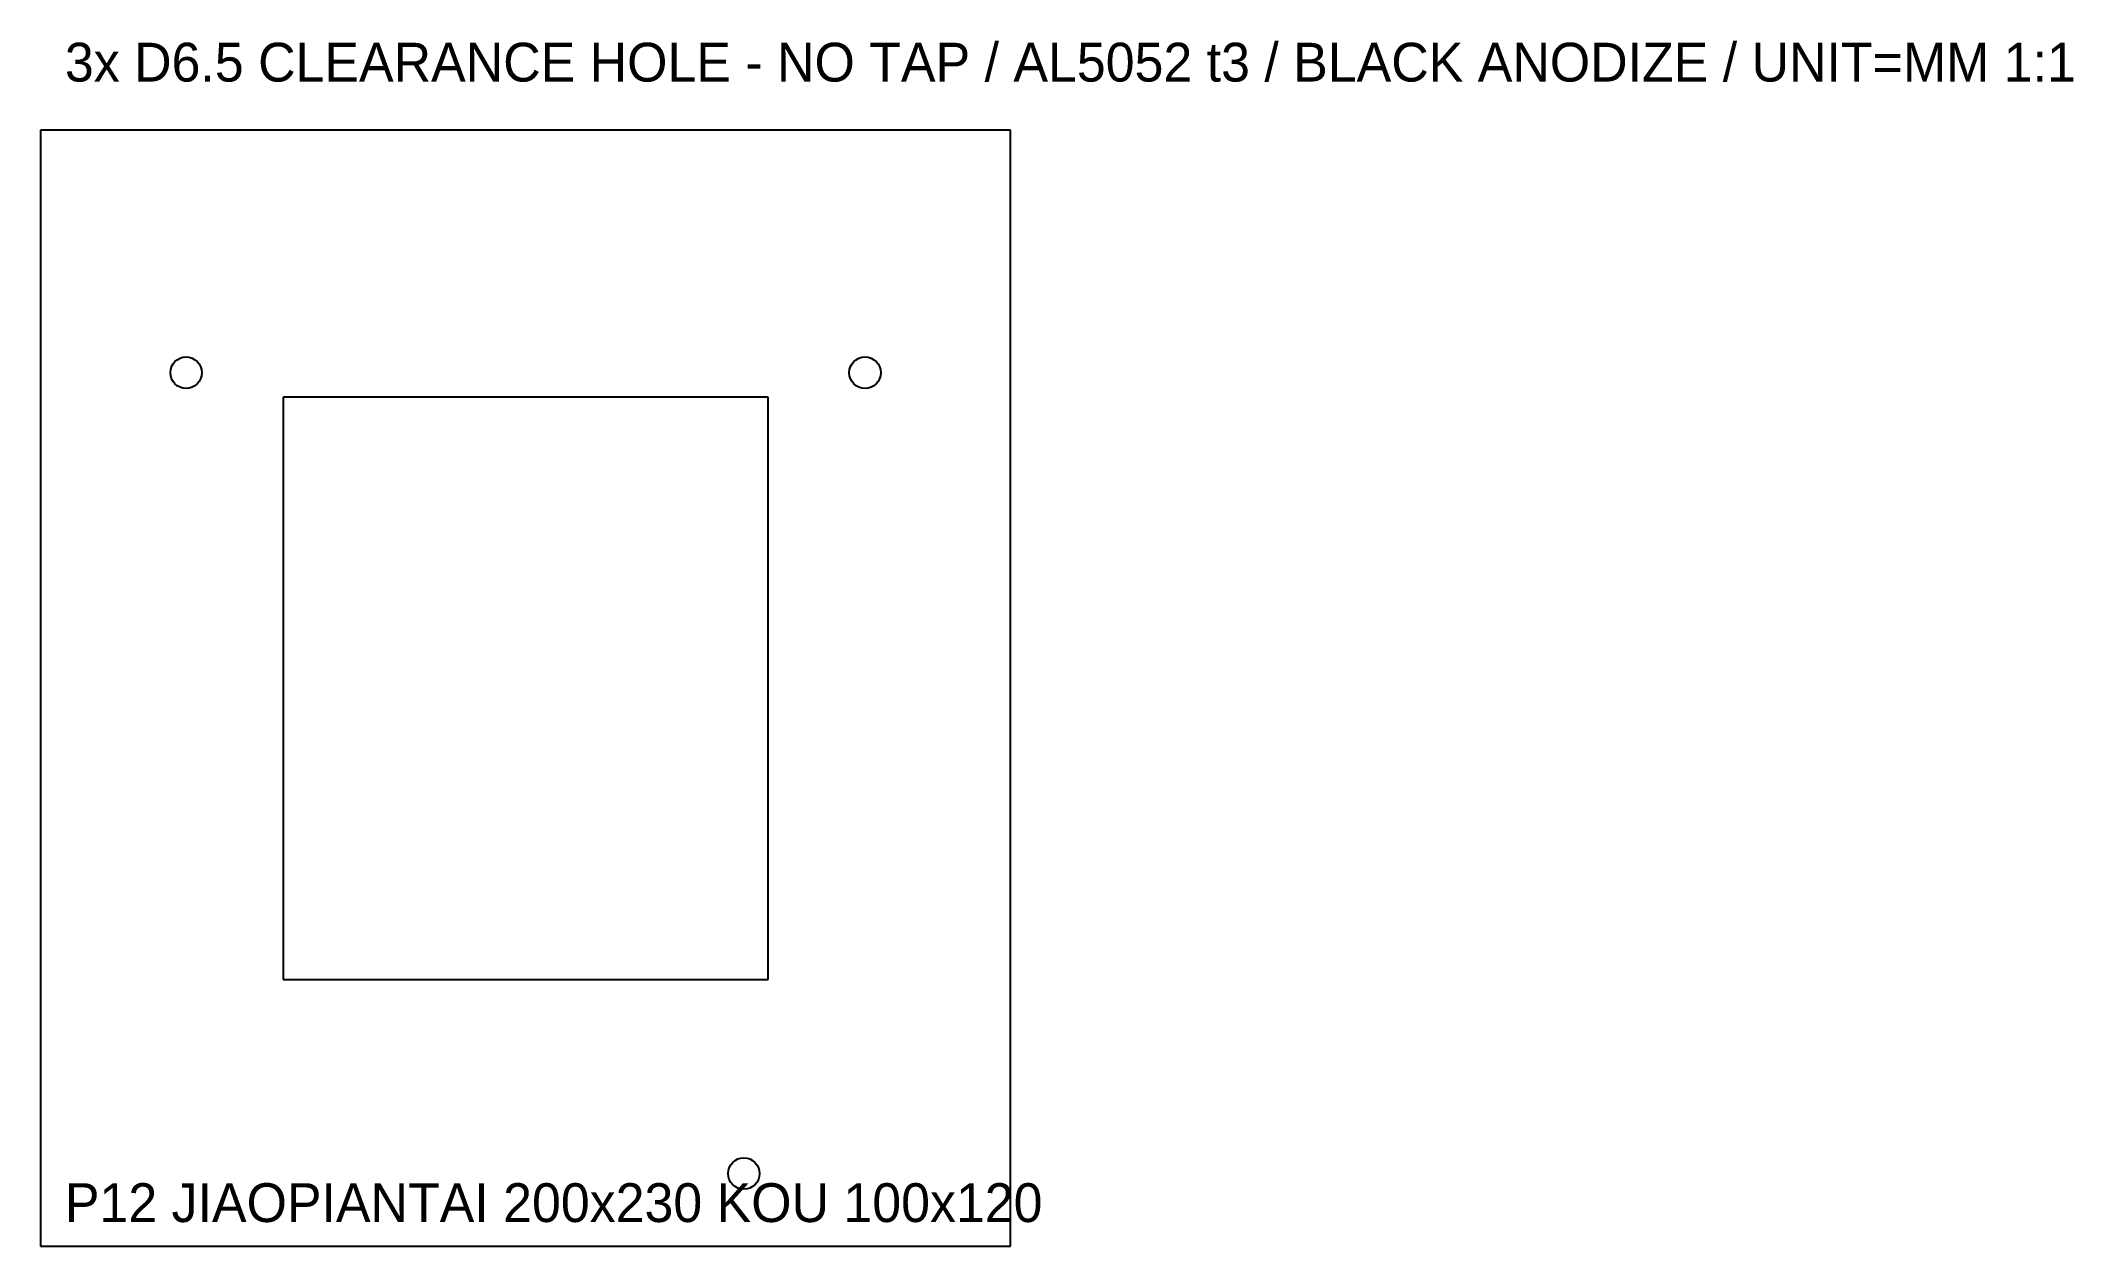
# Model space of a CAD drawing. Header units: metres. Extents: x 0 to 419, y 0 to 248.
import ezdxf

# ---------------------------------------------------------------- set-up
doc = ezdxf.new("R2010")
doc.units = ezdxf.units.M

msp = doc.modelspace()

# ---------------------------------------------------------------- linework, layer by layer
at = {"layer": 'CUT'}
for p, q in [((200, 230), (0, 230)), ((0, 230), (0, 0)), ((200, 0), (200, 230)), ((150, 175), (50, 175)), ((50, 175), (50, 55)), ((150, 55), (150, 175)), ((50, 55), (150, 55)), ((0, 0), (200, 0))]:
    msp.add_line(p, q, dxfattribs=at)
for centre in [(30, 180), (170, 180), (145, 15)]:
    msp.add_circle(centre, 3.25, dxfattribs=at)

# ---------------------------------------------------------------- texts
at = {"layer": 'NOTE'}
for s, p in [('3x D6.5 CLEARANCE HOLE - NO TAP / AL5052 t3 / BLACK ANODIZE / UNIT=MM 1:1', (5, 240)), ('P12 JIAOPIANTAI 200x230 KOU 100x120', (5, 5))]:
    msp.add_text(s, height=8, dxfattribs=at).set_placement(p)

doc.saveas('drawing.dxf')
